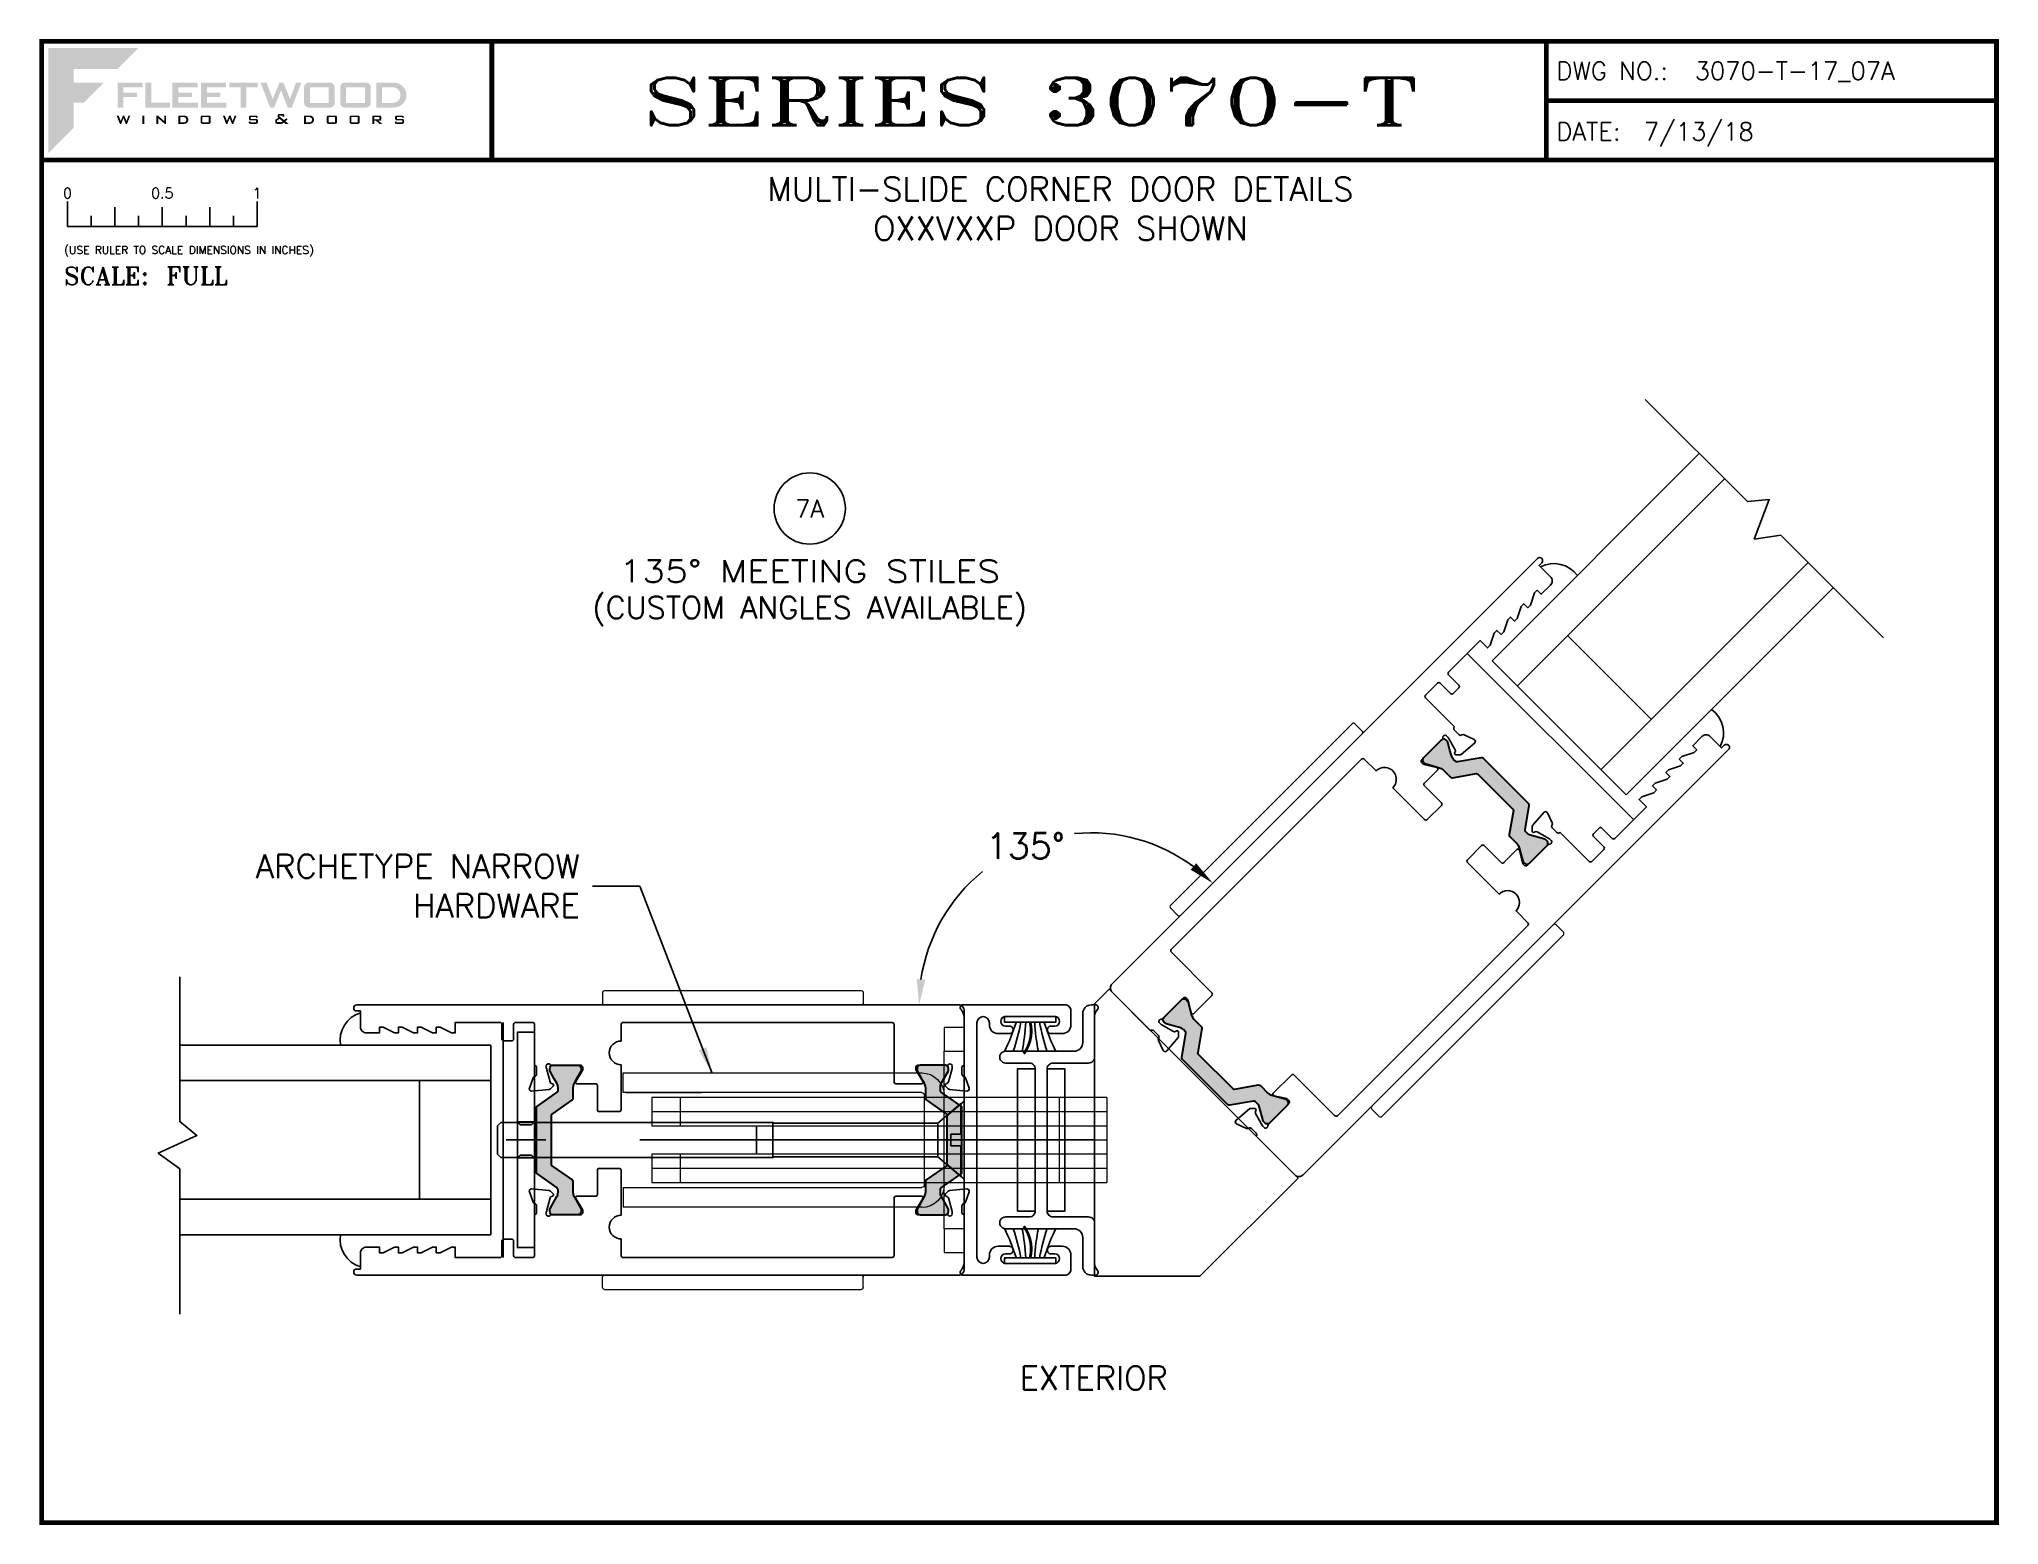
# Paper-space layout 'DETAIL 7A' of a CAD drawing. Extents: x 0.1 to 10.5, y 0.1 to 7.9.
# The model-space entities are those that its viewports show. They can reach past a viewport. Long polylines and large blocks are cut down to what shows.
import ezdxf
from ezdxf.enums import TextEntityAlignment as Align

# ---------------------------------------------------------------- set-up
doc = ezdxf.new("R2010")
doc.units = 0
doc.header["$LTSCALE"] = 0.25
doc.header["$MEASUREMENT"] = 0
doc.layers.get('0').update_dxf_attribs({"linetype": 'CONTINUOUS'})
doc.layers.get('DEFPOINTS').update_dxf_attribs({"color": 1, "linetype": 'CONTINUOUS'})
for name, color, linetype in [('DIM', 7, 'CONTINUOUS'), ('GLASS-VINYL', 7, 'CONTINUOUS'), ('Hardware', 7, 'CONTINUOUS'), ('SEAL', 7, 'CONTINUOUS'), ('TEXT', 7, 'CONTINUOUS'), ('TITLE-BLOCK', 7, 'CONTINUOUS'), ('VENT', 5, 'CONTINUOUS')]:
    doc.layers.add(name, color=color, linetype=linetype)
doc.layers.add('VP', color=40, linetype='CONTINUOUS', plot=False)
doc.layers.get('VP').off()
doc.styles.add('ROMANS', font='romans')
doc.styles.add('ROMANT', font='romant')
doc.styles.add('SIMPLEX-094', font='simplex.shx', dxfattribs={"height": 0.094})
doc.styles.get("Standard").update_dxf_attribs({"font": 'simplex.shx'})
doc.dimstyles.new('FULL SCALE', dxfattribs={"dimscale": 0.75, "dimtxt": 0.18, "dimasz": 0.18, "dimexe": 0.18, "dimexo": 0.125, "dimgap": 0.09, "dimtad": 0, "dimtih": 1, "dimtoh": 1, "dimdec": 4, "dimzin": 0, "dimdsep": 46, "dimlunit": 4, "dimtxsty": 'Standard', "dimcen": 0.09, "dimadec": 0, "dimazin": 0, "dimtfac": 1, "dimtdec": 4, "dimtofl": 0, "dimtmove": 0, "dimatfit": 3, "dimfxl": 0, "dimtolj": 1, "dimtzin": 0, "dimarcsym": 0})

# ---------------------------------------------------------------- blocks, each defined once
blk = doc.blocks.new('*D76')
at = {"layer": 'DEFPOINTS', "color": 0}
for p in [(8.049, 5.179), (5.694, 3.732), (5.804, 2.935), (1.819, 2.824), (4.992, 2.824)]:
    blk.add_point(p, dxfattribs=at)
at = {"layer": 'DIM', "color": 0, "lineweight": -2}
for start, end in [(53.5278, 95.5033), (129.1787, 171.4722)]:
    blk.add_arc((5.694, 2.824), 0.908, start, end, dxfattribs=at)
at = {"layer": 'DIM', "color": 0}
for points in [[(6.248, 3.571), (6.219, 3.537), (6.336, 3.466)], [(4.819, 2.957), (4.774, 2.961), (4.786, 2.824)]]:
    blk.add_solid(points, dxfattribs=at)
at = {"layer": 'DIM', "color": 0, "insert": (5.347, 3.663), "char_height": 0.135, "attachment_point": 5}
blk.add_mtext('\\A1;135°', dxfattribs=at)
blk = doc.blocks.new('Fleetwood_Logo_6-10-15')
h = blk.add_hatch(color=154)
h.dxf.hatch_style = 1
h.paths.add_polyline_path([(0.2526, -0.0017), (0.0019, -0.0017), (0.0019, -0.2942), (0.0725, -0.2236), (0.0725, -0.1535), (0.1007, -0.1535), (0.1567, -0.0976), (0.0725, -0.0976), (0.0725, -0.0596), (0.1946, -0.0596)])
h = blk.add_hatch(color=251)
h.dxf.hatch_style = 1
h.paths.add_polyline_path([(0.2487, -0.1256), (0.2112, -0.1256), (0.2112, -0.1102), (0.2647, -0.1102), (0.2647, -0.0976), (0.1946, -0.0976), (0.1946, -0.1667), (0.2112, -0.1667), (0.2112, -0.1377), (0.2487, -0.1377)])
h = blk.add_hatch(color=251)
h.dxf.hatch_style = 1
h.paths.add_polyline_path([(0.2886, -0.0976), (0.272, -0.0976), (0.272, -0.1667), (0.3401, -0.1667), (0.3401, -0.1535), (0.2886, -0.1535)])
h = blk.add_hatch(color=251)
h.dxf.hatch_style = 1
h.paths.add_polyline_path([(0.4175, -0.0976), (0.3474, -0.0976), (0.3474, -0.1667), (0.4185, -0.1667), (0.4185, -0.1534), (0.364, -0.1534), (0.364, -0.1377), (0.4015, -0.1377), (0.4015, -0.1256), (0.364, -0.1256), (0.364, -0.1102), (0.4175, -0.1102)])
h = blk.add_hatch(color=251)
h.dxf.hatch_style = 1
h.paths.add_polyline_path([(0.4965, -0.0976), (0.4264, -0.0976), (0.4264, -0.1667), (0.4975, -0.1667), (0.4975, -0.1534), (0.443, -0.1534), (0.443, -0.1377), (0.4804, -0.1377), (0.4804, -0.1256), (0.443, -0.1256), (0.443, -0.1102), (0.4965, -0.1102)])
h = blk.add_hatch(color=251)
h.dxf.hatch_style = 1
h.paths.add_polyline_path([(0.5842, -0.0976), (0.5054, -0.0976), (0.5054, -0.1102), (0.5365, -0.1102), (0.5365, -0.1667), (0.5531, -0.1667), (0.5531, -0.1102), (0.5842, -0.1102)])
h = blk.add_hatch(color=251)
h.dxf.hatch_style = 1
h.paths.add_polyline_path([(0.6089, -0.0976), (0.5921, -0.0976), (0.6188, -0.1667), (0.63, -0.1667), (0.6489, -0.1192), (0.6679, -0.1667), (0.6789, -0.1667), (0.7056, -0.0976), (0.6908, -0.0976), (0.6742, -0.1433), (0.6558, -0.0976), (0.6446, -0.0976), (0.6261, -0.1433)])
h = blk.add_hatch(color=251)
h.dxf.hatch_style = 1
h.paths.add_polyline_path([(0.7853, -0.0976), (0.726, -0.0976, 0.414214), (0.7133, -0.1102), (0.7133, -0.154, 0.414214), (0.726, -0.1667), (0.7853, -0.1667, 0.414214), (0.798, -0.154), (0.798, -0.1102, 0.414214)])
h.paths.add_polyline_path([(0.7819, -0.1102), (0.7819, -0.154), (0.7294, -0.154), (0.7294, -0.1102)], flags=16)
h = blk.add_hatch(color=251)
h.dxf.hatch_style = 1
h.paths.add_polyline_path([(0.8856, -0.0976), (0.8262, -0.0976, 0.414214), (0.8136, -0.1102), (0.8136, -0.154, 0.414214), (0.8262, -0.1667), (0.8856, -0.1667, 0.414214), (0.8982, -0.154), (0.8982, -0.1102, 0.414214)])
h.paths.add_polyline_path([(0.8822, -0.1102), (0.8822, -0.154), (0.8296, -0.154), (0.8296, -0.1102)], flags=16)
h = blk.add_hatch(color=251)
h.dxf.hatch_style = 1
h.paths.add_polyline_path([(0.9632, -0.0976), (0.914, -0.0976), (0.914, -0.1667), (0.9632, -0.1667, 1)])
h.paths.add_polyline_path([(0.9301, -0.1102), (0.9593, -0.1102, -1), (0.9593, -0.154), (0.9301, -0.154)], flags=16)
h = blk.add_hatch(color=7)
h.dxf.hatch_style = 1
h.paths.add_polyline_path([(0.2301, -0.1891), (0.2251, -0.1891), (0.2196, -0.2043), (0.2134, -0.1891), (0.2097, -0.1891), (0.2035, -0.2043), (0.1978, -0.1891), (0.1922, -0.1891), (0.2011, -0.2121), (0.2048, -0.2121), (0.2112, -0.1963), (0.2175, -0.2121), (0.2212, -0.2121)])
h = blk.add_hatch(color=7)
h.dxf.hatch_style = 1
h.paths.add_polyline_path([(0.2691, -0.1891), (0.2637, -0.1891), (0.2637, -0.2118), (0.2637, -0.2121), (0.2691, -0.2121)])
h = blk.add_hatch(color=7)
h.dxf.hatch_style = 1
h.paths.add_polyline_path([(0.3077, -0.1964), (0.3259, -0.2121), (0.3298, -0.2121), (0.3298, -0.1891), (0.325, -0.1891), (0.325, -0.2047), (0.3067, -0.1891), (0.3029, -0.1891), (0.3029, -0.2121), (0.3077, -0.2121)])
h = blk.add_hatch(color=7)
h.dxf.hatch_style = 1
h.paths.add_polyline_path([(0.3801, -0.1891), (0.3637, -0.1891), (0.3637, -0.2121), (0.3801, -0.2121, 1)])
h.paths.add_polyline_path([(0.3691, -0.2079), (0.3691, -0.1933), (0.3788, -0.1933, -1), (0.3788, -0.2079)], flags=16)
h = blk.add_hatch(color=7)
h.dxf.hatch_style = 1
h.paths.add_polyline_path([(0.4537, -0.2079), (0.4537, -0.1933, 0.414214), (0.4495, -0.1891), (0.4297, -0.1891, 0.414214), (0.4255, -0.1933), (0.4255, -0.2079, 0.414214), (0.4297, -0.2121), (0.4495, -0.2121, 0.414214)])
h.paths.add_polyline_path([(0.4308, -0.2079), (0.4308, -0.1933), (0.4484, -0.1933), (0.4484, -0.2079)], flags=16)
h = blk.add_hatch(color=7)
h.dxf.hatch_style = 1
h.paths.add_polyline_path([(0.5253, -0.1891), (0.5203, -0.1891), (0.5148, -0.2043), (0.5087, -0.1891), (0.5049, -0.1891), (0.4988, -0.2043), (0.493, -0.1891), (0.4874, -0.1891), (0.4963, -0.2121), (0.5001, -0.2121), (0.5064, -0.1963), (0.5127, -0.2121), (0.5164, -0.2121)])
h = blk.add_hatch(color=7)
h.dxf.hatch_style = 1
h.paths.add_polyline_path([(0.5801, -0.1891), (0.5643, -0.1891, 0.414214), (0.56, -0.1933), (0.56, -0.1981, 0.414214), (0.5643, -0.2024), (0.58, -0.2024), (0.58, -0.2078), (0.5637, -0.2078), (0.5637, -0.2052), (0.5591, -0.2062), (0.5591, -0.2078, 0.414214), (0.5634, -0.2121), (0.5805, -0.2121, 0.414214), (0.5848, -0.2078), (0.5848, -0.2024, 0.414214), (0.5805, -0.1982), (0.5648, -0.1982), (0.5648, -0.193), (0.5798, -0.193), (0.5798, -0.1958), (0.5843, -0.1948), (0.5843, -0.1933, 0.414214)])
h = blk.add_hatch(color=7)
h.dxf.hatch_style = 1
h.paths.add_polyline_path([(0.645, -0.1913, -0.222262), (0.6447, -0.1906), (0.6447, -0.1892), (0.6535, -0.1892), (0.6535, -0.193), (0.6587, -0.1918), (0.6587, -0.189, 0.414214), (0.6544, -0.1847), (0.6437, -0.1847, 0.414214), (0.6394, -0.189), (0.6394, -0.1922, 0.222262), (0.6407, -0.1948), (0.6415, -0.1955), (0.6345, -0.1998, 0.260684), (0.6329, -0.2027), (0.6329, -0.2078, 0.414214), (0.6372, -0.2121), (0.6514, -0.2121, 0.17577), (0.6536, -0.2113), (0.657, -0.2085), (0.6614, -0.2121), (0.6699, -0.2121), (0.6613, -0.2049), (0.6676, -0.1997), (0.6637, -0.1964), (0.6574, -0.2017)])
h.paths.add_polyline_path([(0.6532, -0.2052), (0.6509, -0.2072, -0.17577), (0.6502, -0.2074), (0.6382, -0.2074), (0.6382, -0.2033, -0.260684), (0.6387, -0.2025), (0.6451, -0.1985)], flags=16)
h = blk.add_hatch(color=7)
h.dxf.hatch_style = 1
h.paths.add_polyline_path([(0.7294, -0.1891), (0.713, -0.1891), (0.713, -0.2121), (0.7294, -0.2121, 1)])
h.paths.add_polyline_path([(0.7184, -0.2079), (0.7184, -0.1933), (0.7281, -0.1933, -1), (0.7281, -0.2079)], flags=16)
h = blk.add_hatch(color=7)
h.dxf.hatch_style = 1
h.paths.add_polyline_path([(0.8045, -0.2079), (0.8045, -0.1933, 0.414214), (0.8003, -0.1891), (0.7805, -0.1891, 0.414214), (0.7763, -0.1933), (0.7763, -0.2079, 0.414214), (0.7805, -0.2121), (0.8003, -0.2121, 0.414214)])
h.paths.add_polyline_path([(0.7816, -0.2079), (0.7816, -0.1933), (0.7992, -0.1933), (0.7992, -0.2079)], flags=16)
h = blk.add_hatch(color=7)
h.dxf.hatch_style = 1
h.paths.add_polyline_path([(0.8678, -0.2079), (0.8678, -0.1933, 0.414214), (0.8636, -0.1891), (0.8438, -0.1891, 0.414214), (0.8396, -0.1933), (0.8396, -0.2079, 0.414214), (0.8438, -0.2121), (0.8636, -0.2121, 0.414214)])
h.paths.add_polyline_path([(0.8449, -0.2079), (0.8449, -0.1933), (0.8624, -0.1933), (0.8624, -0.2079)], flags=16)
h = blk.add_hatch(color=7)
h.dxf.hatch_style = 1
h.paths.add_polyline_path([(0.9277, -0.1993), (0.9277, -0.1933, 0.414214), (0.9235, -0.1891), (0.9028, -0.1891), (0.9028, -0.2121), (0.9082, -0.2121), (0.9082, -0.2035), (0.9131, -0.2035), (0.9224, -0.2121), (0.9303, -0.2121), (0.9197, -0.2035), (0.9235, -0.2035, 0.414214)])
h.paths.add_polyline_path([(0.9082, -0.1993), (0.9082, -0.1933), (0.9214, -0.1933, -0.414214), (0.9224, -0.1943), (0.9224, -0.1983, -0.414214), (0.9214, -0.1993)], flags=16)
h = blk.add_hatch(color=7)
h.dxf.hatch_style = 1
h.paths.add_polyline_path([(0.9867, -0.1982), (0.971, -0.1982), (0.971, -0.193), (0.9859, -0.193), (0.9859, -0.1958), (0.9905, -0.1948), (0.9905, -0.1933, 0.414214), (0.9863, -0.1891), (0.9705, -0.1891, 0.414214), (0.9662, -0.1933), (0.9662, -0.1981, 0.414214), (0.9705, -0.2024), (0.9862, -0.2024), (0.9862, -0.2078), (0.9699, -0.2078), (0.9699, -0.2052), (0.9653, -0.2062), (0.9653, -0.2078, 0.414214), (0.9696, -0.2121), (0.9867, -0.2121, 0.414214), (0.991, -0.2078), (0.991, -0.2024, 0.414214)])
blk = doc.blocks.new('A-SIZE_L')
for p, q in [((8.095, 7.907), (8.095, 7.282)), ((8.095, 7.594), (10.47, 7.594)), ((0.157, 7.282), (10.47, 7.282))]:
    blk.add_line(p, q)
at = {"const_width": 0.025}
for points in [[(0.157, 7.907), (10.47, 7.907), (10.47, 0.093), (0.157, 0.093), (0.157, 7.907)], [(2.532, 7.907), (2.532, 7.282)], [(8.095, 7.907), (8.095, 7.282)], [(8.095, 7.594), (10.47, 7.594)], [(0.157, 7.282), (10.47, 7.282)]]:
    blk.add_lwpolyline(points, dxfattribs=at)
at = {"xscale": 1.898091133004928, "yscale": 1.898091133004928, "zscale": 1.898091133004928}
blk.add_blockref('Fleetwood_Logo_6-10-15', (0.188, 7.875), dxfattribs=at)
for s, style, p in [('DWG NO.:', 'SIMPLEX-094', (8.149, 7.705)), ('DATE:', 'SIMPLEX-094', (8.148, 7.385)), ('SCALE:', 'ROMANT', (0.276, 6.623))]:
    blk.add_text(s, height=0.094, dxfattribs=dict(style=style)).set_placement(p)
for tag, p, style in [('DWG_NO', (8.878, 7.705), 'SIMPLEX-094'), ('DATE', (8.609, 7.385), 'SIMPLEX-094'), ('SCALE', (0.814, 6.623), 'ROMANT')]:
    blk.add_attdef(tag, p, '', height=0.094, dxfattribs=dict(style=style))
for tag, height, style, width, p, p2 in [('DWG_NO', 0.094, 'SIMPLEX-094', 2.60233, (8.876, 7.704), (10.367, 7.704)), ('PRODUCT', 0.25, 'ROMANT', 2.260212, (3.282, 7.465), (7.345, 7.465))]:
    blk.add_attdef(tag, text='', height=height, dxfattribs=dict(style=style, width=width)).set_placement(p, p2, align=Align.FIT)
blk = doc.blocks.new('sectball')
blk.add_circle((0, 0), 0.125)
blk.add_attdef('NO', text='', height=0.062).set_placement((0, 0), align=Align.MIDDLE_CENTER)
for tag, p in [('LINE1', (0, -0.2588)), ('LINE2', (0, -0.3864)), ('LINE3', (0, -0.5214))]:
    blk.add_attdef(tag, text='', height=0.078).set_placement(p, align=Align.CENTER)
blk = doc.blocks.new('Full')
for p, q in [((0.137, -0.219), (0.137, -0.35)), ((0.262, -0.294), (0.262, -0.35)), ((0.387, -0.249), (0.387, -0.35)), ((0.512, -0.294), (0.512, -0.35)), ((0.637, -0.249), (0.637, -0.35)), ((0.762, -0.294), (0.762, -0.35)), ((0.887, -0.249), (0.887, -0.35)), ((1.012, -0.294), (1.012, -0.35)), ((1.137, -0.219), (1.137, -0.35)), ((0.137, -0.35), (1.137, -0.35))]:
    blk.add_line(p, q)
for s, p in [('0', (0.137, -0.219)), ('0.5', (0.637, -0.219)), ('1', (1.137, -0.219))]:
    blk.add_text(s, height=0.055).set_placement(p, align=Align.BOTTOM_CENTER)
at = {"style": 'ROMANS'}
blk.add_text('(USE RULER TO SCALE DIMENSIONS IN INCHES)', height=0.04115, dxfattribs=at).set_placement((0.12, -0.495))
blk = doc.blocks.new('*U177')
for centre, radius, start, end in [((-0.303, 1.135), 1.112, 287.4409, 295.9325), ((-0.19, 1.188), 1.16, 280.9256, 288.7507), ((-0.031, 1.124), 1.102, 273.1709, 281.1969), ((-0.031, -1.124), 1.102, 78.8031, 86.8291), ((-0.19, -1.188), 1.16, 71.2493, 79.0744), ((-0.303, -1.135), 1.112, 64.0675, 72.5591)]:
    blk.add_arc(centre, radius, start, end)
at = {"layer": 'SEAL'}
blk.add_lwpolyline([(0, -0.135), (0, 0.135), (0.03, 0.135), (0.03, -0.135)], close=True, dxfattribs=at)
at = {"layer": 'SEAL', "const_width": 0.015}
blk.add_lwpolyline([(0.03, 0, 0.219791), (0.196, 0.034)], format="xyb", dxfattribs=at)
at = {"flags": 9}
for tag, p in [('MANUFACTURER_PART_#', (0, -0.199)), ('FLEETWOOD_PART_#', (-0.001, -0.249))]:
    blk.add_attdef(tag, p, '', height=0.0312, dxfattribs=at)
blk = doc.blocks.new('Yoke Strike Plate')
for points in [[(-0.094, -0.375), (-0.094, 0.375), (0, 0.375), (0, -0.375)], [(0.062, -0.375), (0.062, 0.375), (0.156, 0.375), (0.156, -0.375)]]:
    blk.add_lwpolyline(points, close=True)
blk = doc.blocks.new('3070CR-Archetype-Narrow-Latch_Lead-Stile')
h = blk.add_hatch(color=7)
h.dxf.hatch_style = 1
h.paths.add_polyline_path([(0.364, 0.131, -0.244698), (0.367, 0.137), (0.473, 0.211, 0.244698), (0.478, 0.221), (0.478, 0.276, -0.131652), (0.485, 0.299), (0.498, 0.323), (0.52, 0.362, 0.131652), (0.522, 0.366), (0.522, 0.378, 0.414214), (0.506, 0.394), (0.372, 0.394, 0.414214), (0.356, 0.378), (0.356, 0.366, 0.131652), (0.357, 0.362), (0.38, 0.323), (0.393, 0.299, -0.131652), (0.399, 0.276), (0.399, 0.262, -0.244698), (0.394, 0.252), (0.29, 0.179, 0.244698), (0.285, 0.17), (0.285, -0.17, 0.244698), (0.29, -0.179), (0.394, -0.252, -0.103471), (0.398, -0.256, -0.13774), (0.399, -0.262), (0.399, -0.276, -0.131652), (0.393, -0.299), (0.357, -0.362, 0.131652), (0.356, -0.366), (0.356, -0.378, 0.414214), (0.372, -0.394), (0.506, -0.394, 0.414214), (0.522, -0.378), (0.522, -0.366, 0.137872), (0.52, -0.361), (0.52, -0.361), (0.485, -0.299, -0.131652), (0.478, -0.276), (0.478, -0.221, 0.244698), (0.473, -0.211), (0.367, -0.137, -0.244698), (0.364, -0.131)])
h = blk.add_hatch(color=7)
h.dxf.hatch_style = 1
h.paths.add_polyline_path([(2.53, 0.17, 0.244698), (2.525, 0.179), (2.421, 0.252, -0.244698), (2.416, 0.262), (2.416, 0.276, -0.131652), (2.422, 0.299), (2.436, 0.323), (2.458, 0.362, 0.131652), (2.459, 0.366), (2.459, 0.378, 0.414214), (2.444, 0.394), (2.31, 0.394, 0.414214), (2.294, 0.378), (2.294, 0.366, 0.131652), (2.295, 0.362), (2.318, 0.323), (2.331, 0.299, -0.131652), (2.337, 0.276), (2.337, 0.221, 0.244698), (2.342, 0.211), (2.448, 0.137, -0.244698), (2.452, 0.131), (2.452, -0.131, -0.244698), (2.448, -0.137), (2.342, -0.211, 0.244698), (2.337, -0.221), (2.337, -0.276, -0.131652), (2.331, -0.299), (2.295, -0.362, 0.131652), (2.294, -0.366), (2.294, -0.378, 0.414214), (2.31, -0.394), (2.444, -0.394, 0.414214), (2.459, -0.378), (2.459, -0.366, 0.131652), (2.458, -0.362), (2.422, -0.299, -0.131652), (2.416, -0.276), (2.416, -0.262, -0.13774), (2.418, -0.256, -0.103471), (2.421, -0.252), (2.525, -0.179, 0.244698), (2.53, -0.17)])
at = {"color": 7, "linetype": 'Continuous', "lineweight": 15}
for p, q in [((0.806, 0.778), (0.806, 0.723)), ((0.931, 0.788), (0.816, 0.788)), ((2.056, 0.788), (0.931, 0.788)), ((2.171, 0.788), (2.056, 0.788)), ((2.181, 0.778), (2.181, 0.723)), ((0.273, 0.594), (0.378, 0.594)), ((0.273, 0.469), (0.273, 0.594)), ((0.378, 0.594), (0.378, 0.469)), ((0.378, 0.469), (0.273, 0.469)), ((0.273, -0.469), (0.273, 0.469)), ((0.378, -0.469), (0.378, 0.469)), ((2.073, 0.355), (0.497, 0.355)), ((2.073, 0.25), (2.073, 0.355)), ((-0.479, 0.225), (-0.479, -0.225)), ((-0.479, 0.225), (1.921, 0.225)), ((-0.229, -0.225), (-0.229, 0.225)), ((0.483, -0.237), (0.483, 0.236)), ((0.497, 0.25), (2.073, 0.25)), ((2.059, 0.25), (1.659, 0.25)), ((1.771, 0.225), (1.771, 0.075)), ((1.921, 0.225), (1.921, 0.075)), ((1.921, 0.15), (-0.479, 0.15)), ((1.921, 0.075), (-0.479, 0.075)), ((1.369, 0), (-0.479, 0)), ((-0.479, -0.075), (1.921, -0.075)), ((1.771, -0.075), (1.771, -0.225)), ((1.921, -0.075), (1.921, -0.225)), ((-0.479, -0.15), (1.921, -0.15)), ((1.921, -0.225), (-0.479, -0.225)), ((2.073, -0.25), (0.497, -0.25)), ((2.059, -0.25), (1.659, -0.25)), ((2.073, -0.25), (2.073, -0.355)), ((0.497, -0.355), (2.073, -0.355)), ((0.273, -0.469), (0.378, -0.469)), ((0.273, -0.594), (0.273, -0.469)), ((0.378, -0.469), (0.378, -0.594)), ((0.378, -0.594), (0.273, -0.594)), ((0.806, -0.778), (0.806, -0.723)), ((2.181, -0.778), (2.181, -0.723)), ((0.931, -0.788), (0.816, -0.788)), ((2.056, -0.788), (0.931, -0.788)), ((2.171, -0.788), (2.056, -0.788))]:
    blk.add_line(p, q, dxfattribs=at)
at = {"color": 7, "ltscale": 0.5}
for p, q in [((0.366, 0.125), (0.273, 0.205)), ((2.54, 0.095), (2.63, 0.095)), ((2.555, 0.08), (2.54, 0.095)), ((2.615, 0.08), (2.555, 0.08)), ((2.615, 0.08), (2.63, 0.095)), ((2.54, -0.095), (2.555, -0.08)), ((2.54, -0.095), (2.63, -0.095)), ((2.555, -0.08), (2.615, -0.08)), ((2.63, -0.095), (2.615, -0.08)), ((0.273, -0.206), (0.366, -0.125))]:
    blk.add_line(p, q, dxfattribs=at)
at = {"color": 7}
for p, q in [((0.412, 0.089), (0.291, 0.192)), ((0.291, 0.192), (0.291, 0.03)), ((0.291, 0.03), (0.344, 0.03)), ((0.344, -0.03), (0.344, 0.03)), ((0.412, 0.089), (1.282, 0.089)), ((0.412, -0.089), (0.412, 0.089)), ((1.369, 0.075), (1.369, -0.075)), ((-0.414, 0), (0.273, 0)), ((0.019, 0), (1.985, 0)), ((0.291, -0.193), (0.291, -0.03)), ((0.291, -0.03), (0.344, -0.03)), ((0.412, -0.089), (0.291, -0.193)), ((0.412, -0.089), (1.282, -0.089))]:
    blk.add_line(p, q, dxfattribs=at)
at = {"color": 7, "ltscale": 0.3}
blk.add_line((2.48, 0), (2.69, 0), dxfattribs=at)
at = {"color": 7}
for points in [[(2.54, 0.568), (2.63, 0.568), (2.63, -0.568), (2.54, -0.568)], [(2.717, -0.093), (1.282, -0.093), (1.282, 0.093), (2.717, 0.093), (2.735, 0.075), (2.735, -0.075)]]:
    blk.add_lwpolyline(points, close=True, dxfattribs=at)
at = {"color": 7, "lineweight": 30}
for points in [[(0.364, 0.131), (0.364, -0.131, 0.244698), (0.367, -0.137), (0.473, -0.211, -0.244698), (0.478, -0.221), (0.478, -0.276, 0.131652), (0.485, -0.299), (0.52, -0.362, -0.131652), (0.522, -0.366), (0.522, -0.378, -0.414214), (0.506, -0.394), (0.372, -0.394, -0.414214), (0.356, -0.378), (0.356, -0.366, -0.131652), (0.357, -0.362), (0.393, -0.299, 0.131652), (0.399, -0.276), (0.399, -0.262, 0.13774), (0.398, -0.256, 0.103471), (0.394, -0.252), (0.29, -0.179, -0.244698), (0.285, -0.17), (0.285, 0.17, -0.244698), (0.29, 0.179), (0.394, 0.252, 0.244698), (0.399, 0.262), (0.399, 0.276, 0.131652), (0.393, 0.299), (0.38, 0.323), (0.357, 0.362, -0.131652), (0.356, 0.366), (0.356, 0.378, -0.414214), (0.372, 0.394), (0.506, 0.394, -0.414214), (0.522, 0.378), (0.522, 0.366, -0.131652), (0.52, 0.362), (0.498, 0.323), (0.485, 0.299, 0.131652), (0.478, 0.276), (0.478, 0.221, -0.244698), (0.473, 0.211), (0.367, 0.137, 0.244698)], [(2.452, 0.131), (2.452, -0.131, -0.244698), (2.448, -0.137), (2.342, -0.211, 0.244698), (2.337, -0.221), (2.337, -0.276, -0.131652), (2.331, -0.299), (2.295, -0.362, 0.131652), (2.294, -0.366), (2.294, -0.378, 0.414214), (2.31, -0.394), (2.444, -0.394, 0.414214), (2.459, -0.378), (2.459, -0.366, 0.131652), (2.458, -0.362), (2.422, -0.299, -0.131652), (2.416, -0.276), (2.416, -0.262, -0.13774), (2.418, -0.256, -0.103471), (2.421, -0.252), (2.525, -0.179, 0.244698), (2.53, -0.17), (2.53, 0.17, 0.244698), (2.525, 0.179), (2.421, 0.252, -0.244698), (2.416, 0.262), (2.416, 0.276, -0.131652), (2.422, 0.299), (2.436, 0.323), (2.458, 0.362, 0.131652), (2.459, 0.366), (2.459, 0.378, 0.414214), (2.444, 0.394), (2.31, 0.394, 0.414214), (2.294, 0.378), (2.294, 0.366, 0.131652), (2.295, 0.362), (2.318, 0.323), (2.331, 0.299, -0.131652), (2.337, 0.276), (2.337, 0.221, 0.244698), (2.342, 0.211), (2.448, 0.137, -0.244698)]]:
    blk.add_lwpolyline(points, format="xyb", close=True, dxfattribs=at)
at = {"color": 7, "linetype": 'Continuous', "lineweight": 15}
for centre, radius, start, end in [((0.816, 0.778), 0.01, 90, 180), ((2.171, 0.778), 0.01, 0, 90), ((0.816, 0.723), 0.01, 180, 270), ((2.171, 0.723), 0.01, 270, 0), ((0.497, 0.236), 0.118, 90, 180), ((0.497, 0.236), 0.0135, 90, 180), ((0.497, -0.237), 0.119, 180, 270), ((0.497, -0.237), 0.0135, 180, 270), ((0.816, -0.723), 0.01, 90, 180), ((2.171, -0.723), 0.01, 0, 90), ((0.816, -0.778), 0.01, 180, 270), ((2.171, -0.778), 0.01, 270, 0)]:
    blk.add_arc(centre, radius, start, end, dxfattribs=at)
at = {"layer": 'VENT'}
for points in [[(2.583, 0.62), (2.64, 0.62), (2.55, 0.62, 0.414214), (2.54, 0.61), (2.54, 0.394, 0.414214), (2.529, 0.382), (2.529, 0.347, 0.359508), (2.538, 0.336, -0.263725), (2.547, 0.328), (2.567, 0.274), (2.567, 0.274, -0.548619), (2.555, 0.258), (2.463, 0.266, -0.176327), (2.456, 0.27), (2.442, 0.284, -0.57735), (2.445, 0.297), (2.45, 0.298, 0.267949), (2.458, 0.306), (2.477, 0.378, 0.065543), (2.478, 0.381), (2.478, 0.39, 0.6885), (2.457, 0.398, -0.213422), (2.449, 0.394), (2.296, 0.394, 0.414214), (2.285, 0.382), (2.285, 0.374, 0.137872), (2.286, 0.367), (2.322, 0.309, -0.585524), (2.316, 0.297), (2.218, 0.297, 0.414214), (2.208, 0.287), (2.208, 0.16, -0.414214), (2.198, 0.15), (2.093, 0.15, -0.414214), (2.083, 0.16), (2.083, 0.397, 1), (2.083, 0.522), (2.083, 0.61, 0.414214), (2.073, 0.62), (0.653, 0.62, 0.406968), (0.643, 0.609), (0.643, 0.307, -0.414214), (0.633, 0.297), (0.498, 0.297, -0.585524), (0.491, 0.309), (0.527, 0.367, 0.137872), (0.529, 0.374), (0.529, 0.382, 0.414214), (0.517, 0.394), (0.365, 0.394, -0.213422), (0.356, 0.398, 0.6885), (0.336, 0.39), (0.336, 0.381, 0.065543), (0.336, 0.378), (0.356, 0.306, 0.267949), (0.364, 0.298), (0.368, 0.297, -0.57735), (0.372, 0.284), (0.358, 0.27, -0.176327), (0.351, 0.266), (0.259, 0.258, -0.548619), (0.247, 0.274), (0.247, 0.274), (0.267, 0.328, -0.263725), (0.276, 0.336, 0.359508), (0.285, 0.347), (0.285, 0.382, 0.414214), (0.273, 0.394), (0.273, 0.681, -0.414214), (0.305, 0.713), (3.478, 0.713, -1), (3.478, 0.681), (3.458, 0.681), (3.458, 0.596, -0.414214), (3.427, 0.565), (3.358, 0.565), (3.358, 0.595), (3.338, 0.595), (3.278, 0.565), (3.258, 0.565), (3.258, 0.595), (3.238, 0.595), (3.178, 0.565), (3.158, 0.565), (3.158, 0.595), (3.138, 0.595), (3.078, 0.565), (3.058, 0.565), (3.058, 0.595), (3.038, 0.595), (2.978, 0.565), (2.958, 0.565), (2.958, 0.62), (2.722, 0.62, 0.414214), (2.712, 0.61), (2.712, 0.533, -0.414214), (2.702, 0.523), (2.66, 0.523, -0.414214), (2.65, 0.533), (2.65, 0.61, 0.414214), (2.64, 0.62)], [(2.583, -0.62), (2.64, -0.62), (2.55, -0.62, -0.414214), (2.54, -0.61), (2.54, -0.394, -0.414214), (2.529, -0.382), (2.529, -0.347, -0.359508), (2.538, -0.336, 0.263725), (2.547, -0.328), (2.567, -0.274), (2.567, -0.274, 0.548619), (2.555, -0.258), (2.463, -0.266, 0.176327), (2.456, -0.27), (2.442, -0.284, 0.57735), (2.445, -0.297), (2.45, -0.298, -0.267949), (2.458, -0.306), (2.477, -0.378, -0.065543), (2.478, -0.381), (2.478, -0.39, -0.6885), (2.457, -0.398, 0.213422), (2.449, -0.394), (2.296, -0.394, -0.414214), (2.285, -0.382), (2.285, -0.374, -0.137872), (2.286, -0.367), (2.322, -0.309, 0.585524), (2.316, -0.297), (2.218, -0.297, -0.414214), (2.208, -0.287), (2.208, -0.16, 0.414214), (2.198, -0.15), (2.093, -0.15, 0.414214), (2.083, -0.16), (2.083, -0.397, -1), (2.083, -0.522), (2.083, -0.61, -0.414214), (2.073, -0.62), (0.653, -0.62, -0.406968), (0.643, -0.609), (0.643, -0.307, 0.414214), (0.633, -0.297), (0.498, -0.297, 0.585524), (0.491, -0.309), (0.527, -0.367, -0.137872), (0.529, -0.374), (0.529, -0.382, -0.414214), (0.517, -0.394), (0.365, -0.394, 0.213422), (0.356, -0.398, -0.6885), (0.336, -0.39), (0.336, -0.381, -0.065543), (0.336, -0.378), (0.356, -0.306, -0.267949), (0.364, -0.298), (0.368, -0.297, 0.57735), (0.372, -0.284), (0.358, -0.27, 0.176327), (0.351, -0.266), (0.259, -0.258, 0.548619), (0.247, -0.274), (0.247, -0.274), (0.267, -0.328, 0.263725), (0.276, -0.336, -0.359508), (0.285, -0.347), (0.285, -0.382, -0.414214), (0.273, -0.394), (0.273, -0.681, 0.414214), (0.305, -0.713), (3.478, -0.713, 1), (3.478, -0.681), (3.458, -0.681), (3.458, -0.596, 0.414214), (3.427, -0.565), (3.358, -0.565), (3.358, -0.595), (3.338, -0.595), (3.278, -0.565), (3.258, -0.565), (3.258, -0.595), (3.238, -0.595), (3.178, -0.565), (3.158, -0.565), (3.158, -0.595), (3.138, -0.595), (3.078, -0.565), (3.058, -0.565), (3.058, -0.595), (3.038, -0.595), (2.978, -0.565), (2.958, -0.565), (2.958, -0.62), (2.722, -0.62, -0.414214), (2.712, -0.61), (2.712, -0.533, 0.414214), (2.702, -0.523), (2.66, -0.523, 0.414214), (2.65, -0.533), (2.65, -0.61, -0.414214), (2.64, -0.62)]]:
    blk.add_lwpolyline(points, format="xyb", dxfattribs=at)
blk = doc.blocks.new('3773-Lead Stile')
h = blk.add_hatch(color=7)
h.dxf.hatch_style = 1
h.paths.add_polyline_path([(0.148, 0.131, -0.244698), (0.152, 0.137), (0.258, 0.211, 0.244698), (0.263, 0.221), (0.263, 0.276, -0.131652), (0.269, 0.299), (0.282, 0.323), (0.305, 0.362, 0.131652), (0.306, 0.366), (0.306, 0.378, 0.414214), (0.29, 0.394), (0.156, 0.394, 0.414214), (0.141, 0.378), (0.141, 0.366, 0.131652), (0.142, 0.362), (0.164, 0.323), (0.178, 0.299, -0.131652), (0.184, 0.276), (0.184, 0.262, -0.244698), (0.179, 0.252), (0.075, 0.179, 0.244698), (0.07, 0.17), (0.07, -0.17, 0.244698), (0.075, -0.179), (0.179, -0.252, -0.103471), (0.182, -0.256, -0.13774), (0.184, -0.262), (0.184, -0.276, -0.131652), (0.178, -0.299), (0.142, -0.362, 0.131652), (0.141, -0.366), (0.141, -0.378, 0.414214), (0.156, -0.394), (0.29, -0.394, 0.414214), (0.306, -0.378), (0.306, -0.366, 0.137872), (0.305, -0.361), (0.305, -0.361), (0.269, -0.299, -0.131652), (0.263, -0.276), (0.263, -0.221, 0.244698), (0.258, -0.211), (0.152, -0.137, -0.244698), (0.148, -0.131)])
h = blk.add_hatch(color=7)
h.dxf.hatch_style = 1
h.paths.add_polyline_path([(2.315, 0.17, 0.244698), (2.31, 0.179), (2.206, 0.252, -0.244698), (2.2, 0.262), (2.2, 0.276, -0.131652), (2.207, 0.299), (2.22, 0.323), (2.243, 0.362, 0.131652), (2.244, 0.366), (2.244, 0.378, 0.414214), (2.228, 0.394), (2.094, 0.394, 0.414214), (2.078, 0.378), (2.078, 0.366, 0.131652), (2.08, 0.362), (2.102, 0.323), (2.115, 0.299, -0.131652), (2.122, 0.276), (2.122, 0.221, 0.244698), (2.127, 0.211), (2.233, 0.137, -0.244698), (2.236, 0.131), (2.236, -0.131, -0.244698), (2.233, -0.137), (2.127, -0.211, 0.244698), (2.122, -0.221), (2.122, -0.276, -0.131652), (2.115, -0.299), (2.08, -0.362, 0.131652), (2.078, -0.366), (2.078, -0.378, 0.414214), (2.094, -0.394), (2.228, -0.394, 0.414214), (2.244, -0.378), (2.244, -0.366, 0.131652), (2.243, -0.362), (2.207, -0.299, -0.131652), (2.2, -0.276), (2.2, -0.262, -0.13774), (2.202, -0.256, -0.103471), (2.206, -0.252), (2.31, -0.179, 0.244698), (2.315, -0.17)])
for points in [[(2.367, 0.62), (2.425, 0.62), (2.335, 0.62, 0.414214), (2.325, 0.61), (2.325, 0.394, 0.414214), (2.313, 0.382), (2.313, 0.347, 0.359508), (2.323, 0.336, -0.263725), (2.331, 0.328), (2.351, 0.274), (2.351, 0.274, -0.548619), (2.339, 0.258), (2.248, 0.266, -0.176327), (2.24, 0.27), (2.226, 0.284, -0.57735), (2.23, 0.297), (2.234, 0.298, 0.267949), (2.242, 0.306), (2.262, 0.378, 0.065543), (2.262, 0.381), (2.262, 0.39, 0.6885), (2.242, 0.398, -0.213422), (2.233, 0.394), (2.081, 0.394, 0.414214), (2.069, 0.382), (2.069, 0.374, 0.137872), (2.071, 0.367), (2.107, 0.309, -0.585524), (2.1, 0.297), (2.003, 0.297, 0.414214), (1.993, 0.287), (1.993, 0.16, -0.414214), (1.983, 0.15), (1.878, 0.15, -0.414214), (1.868, 0.16), (1.868, 0.397, 1), (1.868, 0.522), (1.868, 0.61, 0.414214), (1.858, 0.62), (0.438, 0.62, 0.406968), (0.428, 0.609), (0.428, 0.307, -0.414214), (0.418, 0.297), (0.282, 0.297, -0.585524), (0.276, 0.309), (0.312, 0.367, 0.137872), (0.313, 0.374), (0.313, 0.382, 0.414214), (0.302, 0.394), (0.149, 0.394, -0.213422), (0.141, 0.398, 0.6885), (0.12, 0.39), (0.12, 0.381, 0.065543), (0.121, 0.378), (0.14, 0.306, 0.267949), (0.148, 0.298), (0.153, 0.297, -0.57735), (0.156, 0.284), (0.142, 0.27, -0.176327), (0.135, 0.266), (0.043, 0.258, -0.548619), (0.031, 0.274), (0.031, 0.274), (0.051, 0.328, -0.263725), (0.06, 0.336, 0.359508), (0.069, 0.347), (0.069, 0.382, 0.414214), (0.058, 0.394), (0.058, 0.681, -0.414214), (0.089, 0.713), (3.263, 0.713, -1), (3.263, 0.681), (3.243, 0.681), (3.243, 0.596, -0.414214), (3.212, 0.565), (3.143, 0.565), (3.143, 0.595), (3.123, 0.595), (3.063, 0.565), (3.043, 0.565), (3.043, 0.595), (3.023, 0.595), (2.963, 0.565), (2.943, 0.565), (2.943, 0.595), (2.923, 0.595), (2.863, 0.565), (2.843, 0.565), (2.843, 0.595), (2.823, 0.595), (2.763, 0.565), (2.743, 0.565), (2.743, 0.62), (2.507, 0.62, 0.414214), (2.497, 0.61), (2.497, 0.533, -0.414214), (2.487, 0.523), (2.445, 0.523, -0.414214), (2.435, 0.533), (2.435, 0.61, 0.414214), (2.425, 0.62)], [(2.367, -0.62), (2.425, -0.62), (2.335, -0.62, -0.414214), (2.325, -0.61), (2.325, -0.394, -0.414214), (2.313, -0.382), (2.313, -0.347, -0.359508), (2.323, -0.336, 0.263725), (2.331, -0.328), (2.351, -0.274), (2.351, -0.274, 0.548619), (2.339, -0.258), (2.248, -0.266, 0.176327), (2.24, -0.27), (2.226, -0.284, 0.57735), (2.23, -0.297), (2.234, -0.298, -0.267949), (2.242, -0.306), (2.262, -0.378, -0.065543), (2.262, -0.381), (2.262, -0.39, -0.6885), (2.242, -0.398, 0.213422), (2.233, -0.394), (2.081, -0.394, -0.414214), (2.069, -0.382), (2.069, -0.374, -0.137872), (2.071, -0.367), (2.107, -0.309, 0.585524), (2.1, -0.297), (2.003, -0.297, -0.414214), (1.993, -0.287), (1.993, -0.16, 0.414214), (1.983, -0.15), (1.878, -0.15, 0.414214), (1.868, -0.16), (1.868, -0.397, -1), (1.868, -0.522), (1.868, -0.61, -0.414214), (1.858, -0.62), (0.438, -0.62, -0.406968), (0.428, -0.609), (0.428, -0.307, 0.414214), (0.418, -0.297), (0.282, -0.297, 0.585524), (0.276, -0.309), (0.312, -0.367, -0.137872), (0.313, -0.374), (0.313, -0.382, -0.414214), (0.302, -0.394), (0.149, -0.394, 0.213422), (0.141, -0.398, -0.6885), (0.12, -0.39), (0.12, -0.381, -0.065543), (0.121, -0.378), (0.14, -0.306, -0.267949), (0.148, -0.298), (0.153, -0.297, 0.57735), (0.156, -0.284), (0.142, -0.27, 0.176327), (0.135, -0.266), (0.043, -0.258, 0.548619), (0.031, -0.274), (0.031, -0.274), (0.051, -0.328, 0.263725), (0.06, -0.336, -0.359508), (0.069, -0.347), (0.069, -0.382, -0.414214), (0.058, -0.394), (0.058, -0.681, 0.414214), (0.089, -0.713), (3.263, -0.713, 1), (3.263, -0.681), (3.243, -0.681), (3.243, -0.596, 0.414214), (3.212, -0.565), (3.143, -0.565), (3.143, -0.595), (3.123, -0.595), (3.063, -0.565), (3.043, -0.565), (3.043, -0.595), (3.023, -0.595), (2.963, -0.565), (2.943, -0.565), (2.943, -0.595), (2.923, -0.595), (2.863, -0.565), (2.843, -0.565), (2.843, -0.595), (2.823, -0.595), (2.763, -0.565), (2.743, -0.565), (2.743, -0.62), (2.507, -0.62, -0.414214), (2.497, -0.61), (2.497, -0.533, 0.414214), (2.487, -0.523), (2.445, -0.523, 0.414214), (2.435, -0.533), (2.435, -0.61, -0.414214), (2.425, -0.62)]]:
    blk.add_lwpolyline(points, format="xyb")
at = {"color": 7, "lineweight": 30}
for points in [[(0.148, 0.131), (0.148, -0.131, 0.244698), (0.152, -0.137), (0.258, -0.211, -0.244698), (0.263, -0.221), (0.263, -0.276, 0.131652), (0.269, -0.299), (0.305, -0.362, -0.131652), (0.306, -0.366), (0.306, -0.378, -0.414214), (0.29, -0.394), (0.156, -0.394, -0.414214), (0.141, -0.378), (0.141, -0.366, -0.131652), (0.142, -0.362), (0.178, -0.299, 0.131652), (0.184, -0.276), (0.184, -0.262, 0.13774), (0.182, -0.256, 0.103471), (0.179, -0.252), (0.075, -0.179, -0.244698), (0.07, -0.17), (0.07, 0.17, -0.244698), (0.075, 0.179), (0.179, 0.252, 0.244698), (0.184, 0.262), (0.184, 0.276, 0.131652), (0.178, 0.299), (0.164, 0.323), (0.142, 0.362, -0.131652), (0.141, 0.366), (0.141, 0.378, -0.414214), (0.156, 0.394), (0.29, 0.394, -0.414214), (0.306, 0.378), (0.306, 0.366, -0.131652), (0.305, 0.362), (0.282, 0.323), (0.269, 0.299, 0.131652), (0.263, 0.276), (0.263, 0.221, -0.244698), (0.258, 0.211), (0.152, 0.137, 0.244698)], [(2.236, 0.131), (2.236, -0.131, -0.244698), (2.233, -0.137), (2.127, -0.211, 0.244698), (2.122, -0.221), (2.122, -0.276, -0.131652), (2.115, -0.299), (2.08, -0.362, 0.131652), (2.078, -0.366), (2.078, -0.378, 0.414214), (2.094, -0.394), (2.228, -0.394, 0.414214), (2.244, -0.378), (2.244, -0.366, 0.131652), (2.243, -0.362), (2.207, -0.299, -0.131652), (2.2, -0.276), (2.2, -0.262, -0.13774), (2.202, -0.256, -0.103471), (2.206, -0.252), (2.31, -0.179, 0.244698), (2.315, -0.17), (2.315, 0.17, 0.244698), (2.31, 0.179), (2.206, 0.252, -0.244698), (2.2, 0.262), (2.2, 0.276, -0.131652), (2.207, 0.299), (2.22, 0.323), (2.243, 0.362, 0.131652), (2.244, 0.366), (2.244, 0.378, 0.414214), (2.228, 0.394), (2.094, 0.394, 0.414214), (2.078, 0.378), (2.078, 0.366, 0.131652), (2.08, 0.362), (2.102, 0.323), (2.115, 0.299, -0.131652), (2.122, 0.276), (2.122, 0.221, 0.244698), (2.127, 0.211), (2.233, 0.137, -0.244698)]]:
    blk.add_lwpolyline(points, format="xyb", close=True, dxfattribs=at)

msp = doc.modelspace()

# ---------------------------------------------------------------- linework, layer by layer
at = {"color": 7, "linetype": 'Continuous', "lineweight": 15}
for p, q in [((1.413, -9.36), (1.331, -9.441)), ((1.427, -9.36), (1.466, -9.399)), ((1.331, -9.441), (0.536, -10.236)), ((0.536, -10.236), (0.454, -10.318)), ((0.454, -10.332), (0.493, -10.371)), ((2.527, -10.46), (2.488, -10.421)), ((2.527, -10.474), (2.446, -10.555)), ((2.446, -10.555), (1.65, -11.351)), ((1.65, -11.351), (1.569, -11.432)), ((1.555, -11.432), (1.516, -11.393))]:
    msp.add_line(p, q, dxfattribs=at)
at = {"color": 5}
msp.add_lwpolyline([(-0.416, -12.024), (-0.055, -12.024, -0.414214), (-0.009, -12.07), (-0.009, -12.223, 0.414214), (0.037, -12.269), (0.058, -12.269, 0.650938), (0.069, -12.244, -0.186452), (0.053, -12.202), (0.053, -11.993, 0.414214), (0.022, -11.962), (-0.166, -11.962, -0.414214), (-0.197, -11.931), (-0.197, -11.181, -0.414214), (-0.166, -11.15), (0.022, -11.15, 0.414214), (0.053, -11.119), (0.053, -10.909, -0.186452), (0.069, -10.868, 0.650938), (0.058, -10.843), (0.037, -10.843, 0.414214), (-0.009, -10.889), (-0.009, -11.042, -0.414214), (-0.055, -11.088), (-0.416, -11.088, 1.000007), (-0.416, -11.15), (-0.29, -11.15, -0.414214), (-0.259, -11.181), (-0.259, -11.931, -0.414214), (-0.29, -11.962), (-0.416, -11.962, 1.000007)], format="xyb", close=True, dxfattribs=at)
at = {"color": 7, "linetype": 'Continuous', "lineweight": 15}
for centre, start, end in [((1.42, -9.367), 45, 135), ((1.459, -9.406), 315, 45), ((0.461, -10.325), 135, 225), ((0.5, -10.364), 225, 315), ((2.481, -10.428), 45, 135), ((2.52, -10.467), 315, 45), ((1.523, -11.386), 135, 225), ((1.562, -11.425), 225, 315)]:
    msp.add_arc(centre, 0.01, start, end, dxfattribs=at)
at = {"layer": 'DIM'}
msp.add_lwpolyline([(0.053, -12.274), (0.609, -12.274), (1.127, -11.757), (0.13, -10.76), (0.053, -10.837)], close=True, dxfattribs=at)
at = {"layer": 'GLASS-VINYL', "color": 7}
for p, q in [((3.244, -7.935), (2.151, -9.028)), ((3.377, -8.067), (2.284, -9.16)), ((3.819, -8.509), (2.726, -9.602)), ((3.951, -8.642), (2.858, -9.735)), ((2.897, -9.866), (2.02, -8.989)), ((2.549, -8.895), (2.991, -9.337)), ((2.151, -9.028), (2.858, -9.735)), ((-3.067, -12.176), (-3.067, -10.936)), ((-4.774, -11.056), (-3.132, -11.056)), ((-3.132, -11.056), (-3.132, -12.056)), ((-4.774, -11.243), (-3.132, -11.243)), ((-3.507, -11.243), (-3.507, -11.868)), ((-4.774, -11.868), (-3.132, -11.868)), ((-4.774, -12.056), (-3.132, -12.056))]:
    msp.add_line(p, q, dxfattribs=at)
at = {"layer": 'GLASS-VINYL'}
for points in [[(4.216, -8.907), (3.674, -8.365), (3.534, -8.386), (3.613, -8.177), (3.498, -8.188), (2.958, -7.649)], [(-4.772, -12.475), (-4.772, -11.709), (-4.886, -11.625), (-4.682, -11.533), (-4.772, -11.459), (-4.772, -10.696)]]:
    msp.add_lwpolyline(points, dxfattribs=at)
at = {"layer": 'GLASS-VINYL', "color": 7}
for centre, start, end in [((2.477, -8.668), 35.7597, 117.6458), ((3.219, -9.409), 332.3542, 54.2403), ((-3.774, -11.031), 107.3542, 189.2403), ((-3.774, -12.08), 170.7597, 252.6458)]:
    msp.add_arc(centre, 0.153, start, end, dxfattribs=at)
at = {"layer": 'VENT'}
msp.add_lwpolyline([(-0.416, -10.905), (-0.156, -10.905, -1), (-0.156, -10.955), (-0.176, -10.955, 1.000009), (-0.176, -10.995), (-0.117, -10.995, 0.414214), (-0.071, -10.949), (-0.071, -10.874, 0.414214), (-0.102, -10.843), (-0.64, -10.843, 0.650938), (-0.651, -10.868, -0.186452), (-0.635, -10.909), (-0.635, -11.556), (-0.635, -12.202, -0.186452), (-0.651, -12.244, 0.650938), (-0.64, -12.269), (-0.102, -12.269, 0.414214), (-0.071, -12.238), (-0.071, -12.163, 0.414214), (-0.117, -12.117), (-0.176, -12.117, 1.000009), (-0.176, -12.157), (-0.156, -12.157, -1), (-0.156, -12.207), (-0.416, -12.207, -1), (-0.416, -12.157), (-0.396, -12.157, 1.000009), (-0.396, -12.117), (-0.455, -12.117, 0.414214), (-0.501, -12.163), (-0.501, -12.174, -1), (-0.567, -12.174), (-0.567, -10.938, -1), (-0.501, -10.938), (-0.501, -10.949, 0.414214), (-0.455, -10.995), (-0.396, -10.995, 1.000009), (-0.396, -10.955), (-0.416, -10.955, -1), (-0.416, -10.905)], format="xyb", dxfattribs=at)

# ---------------------------------------------------------------- block references
at = {"layer": 'Hardware'}
msp.add_blockref('Yoke Strike Plate', (-0.259, -11.556), dxfattribs=at)
at = {"layer": 'SEAL', "xscale": -1, "rotation": 90}
msp.add_blockref('*U177', (-0.286, -10.905), dxfattribs=at)
at = {"layer": 'SEAL', "rotation": 90}
msp.add_blockref('*U177', (-0.286, -12.207), dxfattribs=at)
at = {"layer": 'VENT', "rotation": 45}
msp.add_blockref('3773-Lead Stile', (0.587, -11.299), dxfattribs=at)
at = {"layer": 'VENT', "xscale": -1}
msp.add_blockref('3070CR-Archetype-Narrow-Latch_Lead-Stile', (-0.361, -11.556), dxfattribs=at)

psp = doc.layouts.new('DETAIL 7A')

# ---------------------------------------------------------------- block references
at = {"layer": 'TEXT'}
ref = psp.add_blockref('sectball', (4.20916, 5.44288), dxfattribs=dict(at, xscale=1.504, yscale=1.504, zscale=1.504))
ref.add_attrib('NO', '7A', dxfattribs={"layer": '0', "height": 0.093248}).set_placement((4.20916, 5.44288), align=Align.MIDDLE_CENTER)
ref.add_attrib('LINE1', '135%%D MEETING STILES', dxfattribs={"layer": '0', "height": 0.117312, "width": 1.2}).set_placement((4.20916, 5.0536), align=Align.CENTER)
ref.add_attrib('LINE2', '(CUSTOM ANGLES AVAILABLE)', dxfattribs={"layer": '0', "height": 0.117312}).set_placement((4.20916, 4.86179), align=Align.CENTER)
at = {"layer": 'TITLE-BLOCK'}
ref = psp.add_blockref('A-SIZE_L', (0, 0), dxfattribs=at)
ref.add_attrib('DATE', '7/13/18', (8.60916, 7.38469), dxfattribs={"layer": '0', "height": 0.094, "style": 'SIMPLEX-094'})
ref.add_attrib('SCALE', 'FULL', (0.81442, 6.62314), dxfattribs={"layer": '0', "height": 0.094, "style": 'ROMANT'})
ref.add_attrib('PRODUCT', 'SERIES 3070-T', dxfattribs={"layer": '0', "height": 0.25, "style": 'ROMANT', "width": 1.324706}).set_placement((3.32575, 7.46527), (7.42603, 7.46527), align=Align.FIT)
ref.add_attrib('DWG_NO', '3070-T-17_07A', (8.87809, 7.70479), dxfattribs={"layer": '0', "height": 0.094, "style": 'SIMPLEX-094'})
psp.add_blockref('Full', (0.15675, 7.2815), dxfattribs=at)

# ---------------------------------------------------------------- texts
at = {"layer": 'TEXT'}
psp.add_text('EXTERIOR', height=0.125, dxfattribs=at).set_placement((5.70773, 0.79309), align=Align.CENTER)
at = {"layer": 'TEXT', "insert": (5.53175, 7.02494), "char_height": 0.125, "width": 3.7685095, "attachment_point": 5}
psp.add_mtext('MULTI-SLIDE CORNER DOOR DETAILS\\POXXVXXP DOOR SHOWN', dxfattribs=at)
at = {"layer": 'TEXT', "insert": (2.99617, 3.28464), "char_height": 0.125, "attachment_point": 9}
psp.add_mtext('\\A1;ARCHETYPE NARROW\\PHARDWARE', dxfattribs=at)

# ---------------------------------------------------------------- dimensions: what is measured, and where the dimension line sits
at = {"layer": 'DIM'}
dim = psp.add_angular_dim_2l(base=(5.69409, 3.73224), line1=((5.80443, 2.93471), (8.04861, 5.17889)), line2=((4.99228, 2.82437), (1.81853, 2.82437)), dimstyle='FULL SCALE', dxfattribs=at)
dim.commit()
dim.dimension.update_dxf_attribs({"geometry": '*D76', "text_midpoint": (5.34667, 3.66313)})

# ---------------------------------------------------------------- leaders
at = {"layer": 'TITLE-BLOCK', "annotation_type": 0, "has_hookline": 1, "hookline_direction": 1, "text_width": 1.96429}
psp.add_leader([(3.69286, 2.46667), (3.31367, 3.45041), (3.06367, 3.45041)], dimstyle='FULL SCALE', override={"dimgap": 0.09, "dimtad": 0}, dxfattribs=at)

# ---------------------------------------------------------------- viewports
at = {"layer": 'VP'}
psp.add_viewport(center=(5.34478, 3.56134), size=(9.28625, 5.1615059), view_center_point=(-0.3135, -10.10594), view_height=5.161506, dxfattribs=at)

doc.saveas('drawing.dxf')
